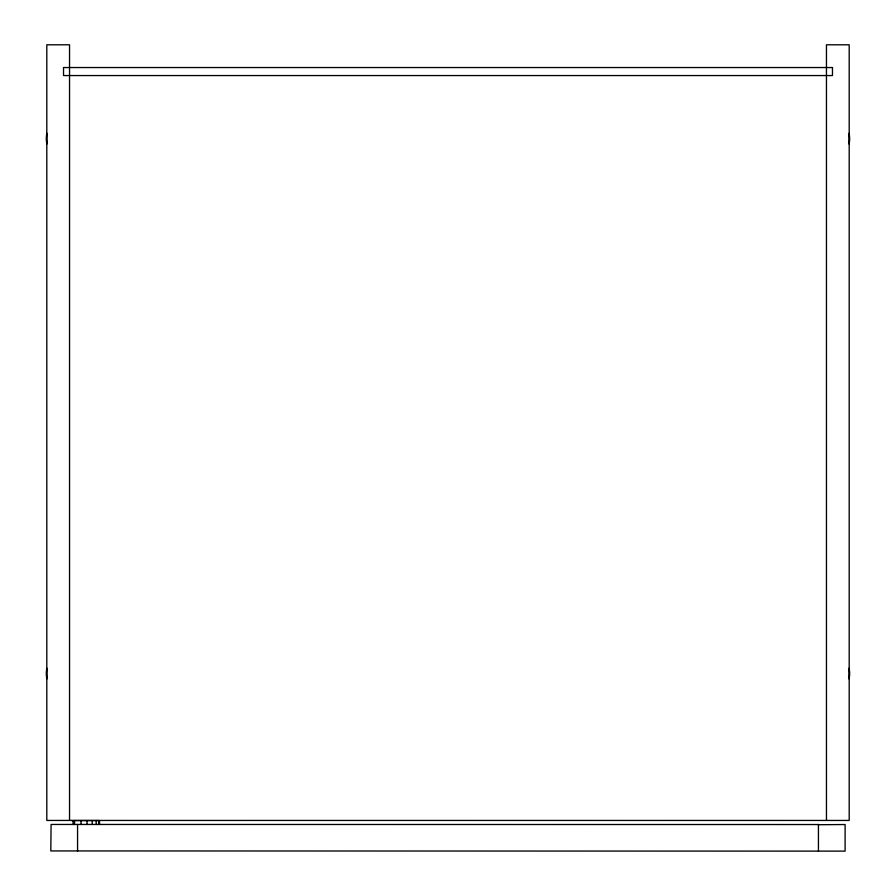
<?xml version="1.0" encoding="UTF-8"?>
<svg xmlns="http://www.w3.org/2000/svg" width="896" height="896" viewBox="0 0 896 896"><rect width="100%" height="100%" fill="white"/><g stroke="black" fill="none" stroke-linecap="round" stroke-linejoin="round"><path stroke-width="1.34" d="M818.44 824.723L845.107 824.533L845.107 851.122L50.814 850.931L51.083 824.454L818.518 824.533M71.848 820.389L73.125 821.072M826.459 820.445L826.459 44.8L849.195 44.8L849.195 820.445L46.805 820.445L46.805 44.8L69.541 44.8L69.541 820.445M818.44 824.454L818.44 851.189M99.546 824.51L99.546 820.557L73.125 820.557L73.125 824.51M98.694 820.557L98.694 824.51M96.197 820.557L96.197 824.51M92.221 820.557L92.221 824.51M87.046 820.557L87.046 824.51M81.021 820.557L81.021 824.51M77.56 824.454L77.56 851.189M74.547 820.557L74.547 824.51M46.917 143.875A40.354 40.354 0 0 1 46.917 133.403M46.738 143.898A40.354 40.354 0 0 1 46.715 133.381M849.083 133.403A40.354 40.354 0 0 1 849.083 143.875M849.218 133.381A40.23 40.23 0 0 1 849.24 143.898M849.083 668.326A40.354 40.354 0 0 1 849.083 678.798M849.218 668.315A40.23 40.23 0 0 1 849.24 678.821M46.917 678.798A40.354 40.354 0 0 1 46.917 668.326M46.738 678.821A40.354 40.354 0 0 1 46.715 668.304M832.474 67.536L63.526 67.536L63.526 75.555L832.474 75.555L832.474 67.536"/></g></svg>
